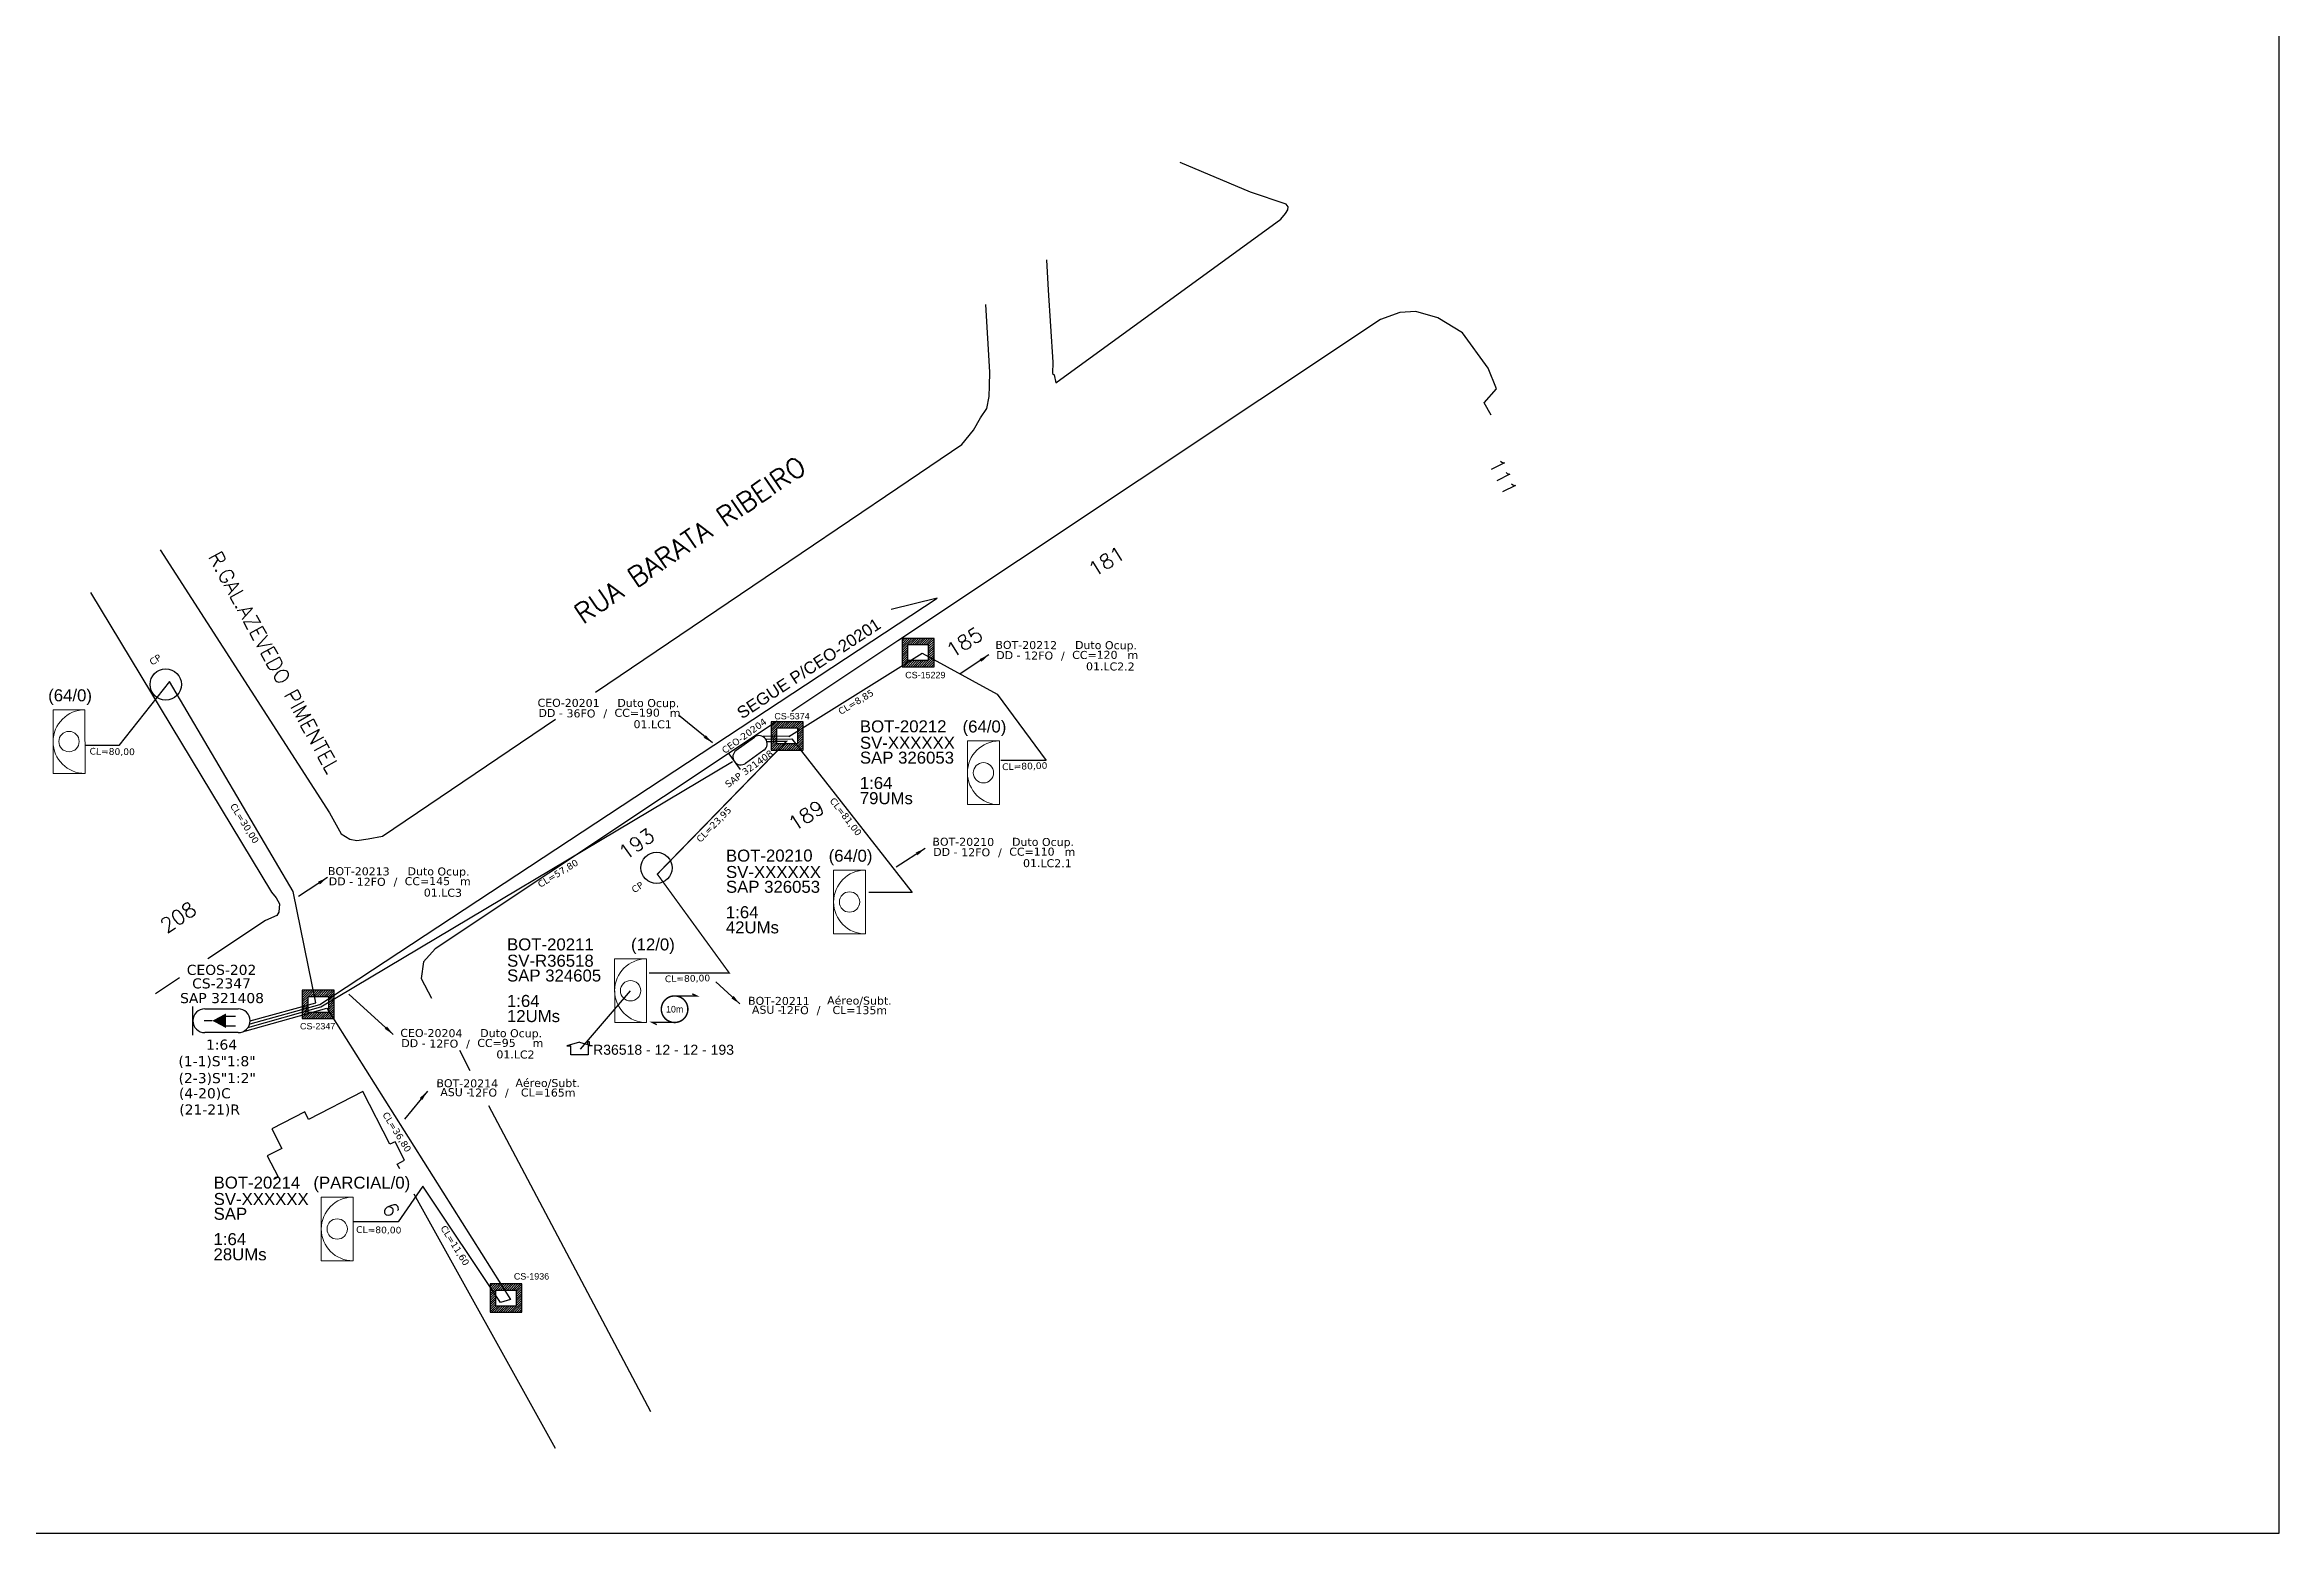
# Model space of a CAD drawing. Header units: metres. Extents: x -1286 to -445, y -500 to 94.
# Drawn here: x -891 to -445.1, y -499.8 to -202.8 of the extents above; entities that cross this region are included whole.
import ezdxf
from ezdxf.enums import TextEntityAlignment as Align

# ---------------------------------------------------------------- set-up
doc = ezdxf.new("R2010")
doc.units = ezdxf.units.M
for name, color, linetype in [('10.1-Caixas Subterrâneas', 5, 'Continuous'), ('20.4-CEOS', 1, 'Continuous'), ('20.5-CEO', 1, 'Continuous'), ('CAP a instalar', 1, 'Continuous'), ('celulas gpon', 7, 'Continuous'), ('Folga', 1, 'Continuous'), ('label_cabos', 7, 'Continuous'), ('Legenda', 1, 'Continuous'), ('ml', 1, 'Continuous'), ('MUB', 252, 'Continuous'), ('surveys', 7, 'Continuous'), ('surveys legendas', 7, 'Continuous')]:
    doc.layers.add(name, color=color, linetype=linetype)
doc.layers.add("20.0-LEGENDA DOS CDO'S", color=1, linetype='Continuous', lineweight=0)
doc.layers.add('20.1-CDO_INTERIOR', color=1, linetype='Continuous', lineweight=0)
doc.layers.add('DROP DE CLIENTE', color=140, linetype='Continuous', plot=False)
doc.layers.add('EXTRA', color=50, linetype='Continuous', plot=False)
doc.styles.add('ARIAL', font='arial.ttf')
doc.styles.add('ROMANS', font='romans.shx')
doc.styles.add('siredit', font='verdana.ttf')
doc.dimstyles.new('CC', dxfattribs={"dimtxt": 0.8, "dimasz": 2, "dimexe": 0.18, "dimexo": 0.0625, "dimgap": 0.09, "dimtad": 0, "dimdec": 0, "dimrnd": 1, "dimzin": 0, "dimdsep": 46, "dimtxsty": 'siredit', "dimblk": 'NONE', "dimcen": 0, "dimse1": 1, "dimse2": 1, "dimsd1": 1, "dimsd2": 1, "dimclrt": 7, "dimadec": 0, "dimazin": 0, "dimtfac": 1, "dimtdec": 0, "dimtofl": 0, "dimtmove": 0, "dimatfit": 3, "dimfxl": 1, "dimtolj": 1, "dimtzin": 0, "dimarcsym": 0})

# ---------------------------------------------------------------- blocks, each defined once
blk = doc.blocks.new('*X8')
at = {"color": 0, "linetype": 'Continuous'}
for p, q in [((-1.25, 0.34099), (-0.49099, 1.1)), ((-1.25, 0.517767), (-0.667767, 1.1)), ((-1.25, 0.694544), (-0.844544, 1.1)), ((-1.25, 0.87132), (-1.02132, 1.1)), ((-1.25, 1.048097), (-1.198097, 1.1)), ((-1.25, 0.164214), (-0.8035, 0.610714)), ((-1.25, -0.012563), (-0.8035, 0.433937)), ((-1.25, -0.18934), (-0.8035, 0.25716)), ((-1.25, -0.366117), (-0.8035, 0.080383)), ((-0.789214, 0.625), (-0.314214, 1.1)), ((-0.612437, 0.625), (-0.137437, 1.1)), ((-0.43566, 0.625), (0.03934, 1.1)), ((-0.258883, 0.625), (0.216117, 1.1)), ((-0.082107, 0.625), (0.392893, 1.1)), ((0.09467, 0.625), (0.56967, 1.1)), ((0.271447, 0.625), (0.746447, 1.1)), ((0.448223, 0.625), (0.923223, 1.1)), ((0.625, 0.625), (1.1, 1.1)), ((0.801777, 0.625), (1.25, 1.073223)), ((0.8035, 0.449947), (1.25, 0.896447)), ((0.8035, 0.27317), (1.25, 0.71967)), ((0.8035, 0.096393), (1.25, 0.542893)), ((0.8035, -0.080383), (1.25, 0.366117)), ((0.8035, -0.25716), (1.25, 0.18934)), ((0.8035, -0.433937), (1.25, 0.012563)), ((-1.25, -0.542893), (-0.8035, -0.096393)), ((-1.25, -0.71967), (-0.8035, -0.27317)), ((-1.25, -0.896447), (-0.8035, -0.449947)), ((-1.25, -1.073223), (-0.801777, -0.625)), ((-1.1, -1.1), (-0.625, -0.625)), ((-0.923223, -1.1), (-0.448223, -0.625)), ((-0.746447, -1.1), (-0.271447, -0.625)), ((-0.56967, -1.1), (-0.09467, -0.625)), ((-0.392893, -1.1), (0.082107, -0.625)), ((-0.216117, -1.1), (0.258883, -0.625)), ((-0.03934, -1.1), (0.43566, -0.625)), ((0.137437, -1.1), (0.612437, -0.625)), ((0.314214, -1.1), (0.789214, -0.625)), ((0.49099, -1.1), (1.25, -0.34099)), ((0.667767, -1.1), (1.25, -0.517767)), ((0.8035, -0.610714), (1.25, -0.164214)), ((0.844544, -1.1), (1.25, -0.694544)), ((1.02132, -1.1), (1.25, -0.87132)), ((1.198097, -1.1), (1.25, -1.048097))]:
    blk.add_line(p, q, dxfattribs=at)
blk = doc.blocks.new('MANHOLE_MQ')
at = {"color": 0, "linetype": 'Continuous'}
for p, q in [((0.00000623, 0.00000569), (-0.00000627, 0.00000569)), ((-0.00000627, 0.00000569), (-0.00000627, -0.00000531)), ((-0.00000404, 0.00000331), (0.00000399, 0.00000331)), ((-0.00000404, -0.00000294), (-0.00000404, 0.00000331)), ((0.00000399, 0.00000331), (0.00000399, -0.00000294)), ((0.00000623, -0.00000531), (0.00000623, 0.00000569)), ((-0.00000627, -0.00000531), (0.00000623, -0.00000531)), ((0.00000399, -0.00000294), (-0.00000404, -0.00000294)), ((0.00000399, -0.00000294), (0.00000399, -0.00000294))]:
    blk.add_line(p, q, dxfattribs=at)
at = {"color": 0, "linetype": 'Continuous', "xscale": 5e-06, "yscale": 5e-06, "zscale": 1e-05}
blk.add_blockref('*X8', (-0.00000002, 0.00000019), dxfattribs=at)
blk = doc.blocks.new('*U17')
at = {"layer": '20.4-CEOS', "color": 7, "style": 'siredit'}
for tag, p in [('FIBRAS_SPLITTER', (0, 0)), ('FIBRAS_TOP_C', (0, -4.13)), ('RESERVA_FINAIS', (0, -5.46))]:
    blk.add_attdef(tag, p, '', height=1.01, dxfattribs=at)
for tag, p, flags in [('ID_ATIVIDADE', (0, -6.77), 3), ('QTDE', (0, -9.4), 1), ('FATOR', (0, -8.09), 1), ('FID', (0, -10.71), 1)]:
    blk.add_attdef(tag, p, '', height=1.01, dxfattribs=dict(at, flags=flags))
blk = doc.blocks.new('*U18')
at = {"layer": '20.4-CEOS', "color": 7, "style": 'siredit'}
blk.add_attdef('FIBRAS_SPLITTER', (0, 0), '', height=1.01, dxfattribs=at)
for tag, p, flags in [('ID_ATIVIDADE', (0, -1.48), 3), ('FATOR', (0, -2.79), 1), ('QTDE', (0, -4.11), 1), ('FID', (0, -5.42), 1)]:
    blk.add_attdef(tag, p, '', height=1.01, dxfattribs=dict(at, flags=flags))
blk = doc.blocks.new('Inst CB DT OCUP CFOA-SM-DD-S-36')
at = {"layer": 'label_cabos', "color": 0, "style": 'siredit'}
for tag, flags, p in [('ID_ATIVIDADE', 3, (1.31, 2.67)), ('FATOR', 1, (11.56, 2.55))]:
    blk.add_attdef(tag, text='', height=1, rotation=359.69, dxfattribs=dict(at, flags=flags)).set_placement(p, align=Align.MIDDLE_CENTER)
for tag, p in [('TIPO_CABO', (1.11, 0)), ('DESTINO_CABO', (3.13, 1.26)), ('CABO', (4.69, -0.05)), ('/', (7.71, -0.05)), ('LANCE', (10.41, 0.02)), ('TIPO_CABO', (13.11, 1.24)), ('UND', (16.46, 0)), ('FID', (13.65, -1.41))]:
    blk.add_attdef(tag, text='', height=1, rotation=359.69, dxfattribs=at).set_placement(p, align=Align.MIDDLE_CENTER)
blk.add_attdef('QTDE', (11.93, -0.45), '', height=1, rotation=359.69, dxfattribs=at)
blk = doc.blocks.new('_None')
blk = doc.blocks.new('Inst CB DT OCUP CFOA-SM-DD-S-12')
at = {"layer": 'label_cabos', "color": 0, "style": 'siredit'}
for tag, flags, p in [('ID_ATIVIDADE', 3, (1.31, 2.67)), ('FATOR', 1, (11.56, 2.55))]:
    blk.add_attdef(tag, text='', height=1, rotation=359.69, dxfattribs=dict(at, flags=flags)).set_placement(p, align=Align.MIDDLE_CENTER)
for tag, p in [('TIPO_CABO', (1.11, 0)), ('DESTINO_CABO', (3.13, 1.26)), ('CABO', (4.69, -0.05)), ('/', (7.71, -0.05)), ('LANCE', (10.41, 0.02)), ('TIPO_CABO', (13.11, 1.24)), ('UND', (16.46, 0)), ('FID', (13.65, -1.41))]:
    blk.add_attdef(tag, text='', height=1, rotation=359.69, dxfattribs=at).set_placement(p, align=Align.MIDDLE_CENTER)
blk.add_attdef('QTDE', (11.93, -0.45), '', height=1, rotation=359.69, dxfattribs=at)
blk = doc.blocks.new('LEGENDA DOS CABOS')
at = {"layer": 'EXTRA', "color": 0, "style": 'siredit'}
for tag, p in [('ID', (4.6, 0.97)), ('XX', (9.03, 0.97))]:
    blk.add_attdef(tag, text='', height=0.48, rotation=359.69, dxfattribs=at).set_placement(p, align=Align.MIDDLE_CENTER)
at = {"layer": 'Legenda', "color": 0, "style": 'siredit'}
for tag, p in [('TIPO_CABO', (1.31, 0)), ('CABO', (4.69, -0.05)), ('/', (6.81, -0.05)), ('METROS', (10.03, -0.05))]:
    blk.add_attdef(tag, text='', height=0.8, rotation=359.69, dxfattribs=at).set_placement(p, align=Align.MIDDLE_CENTER)
blk = doc.blocks.new('A$C07E14978')
at = {"layer": 'Folga', "color": 0, "const_width": 0.146}
blk.add_lwpolyline([(2.23, 2.92, 1.000012), (2.23, 0.28, 0.999978)], format="xyb", close=True, dxfattribs=at)
at = {"layer": 'Folga', "color": 0, "const_width": 0.137}
for points in [[(2.23, 2.92), (4.42, 2.92), (3.98, 3.13)], [(2.23, 0.28), (0.03, 0.28), (0.47, 0.06)]]:
    blk.add_lwpolyline(points, dxfattribs=at)
at = {"layer": 'Folga', "color": 0}
blk.add_text('10m', height=0.659, dxfattribs=at).set_placement((1.38, 1.27))

msp = doc.modelspace()

# ---------------------------------------------------------------- linework, layer by layer
msp.add_lwpolyline([(-1286.07, -499.81), (-445.07, -499.81), (-445.07, 94.19), (-1286.07, 94.19)], close=True)
at = {"layer": '20.1-CDO_INTERIOR', "color": 7, "lineweight": 18}
for points in [[(-889.35, -348.21), (-889.36, -335.49), (-883, -335.49), (-882.99, -348.21)], [(-706.86, -354.43), (-706.87, -341.72), (-700.51, -341.71), (-700.5, -354.43)], [(-733.59, -380.21), (-733.59, -367.5), (-727.24, -367.49), (-727.23, -380.21)]]:
    msp.add_lwpolyline(points, close=True, dxfattribs=at)
at = {"layer": '20.1-CDO_INTERIOR', "color": 1, "lineweight": 18}
msp.add_lwpolyline([(-777.28, -397.91), (-777.29, -385.2), (-770.93, -385.19), (-770.92, -397.91)], close=True, dxfattribs=at)
at = {"layer": '20.1-CDO_INTERIOR', "color": 8, "lineweight": 18}
msp.add_lwpolyline([(-835.84, -445.45), (-835.85, -432.73), (-829.49, -432.73), (-829.48, -445.44)], close=True, dxfattribs=at)
at = {"layer": '20.1-CDO_INTERIOR', "color": 7, "lineweight": 18}
for centre in [(-886.18, -341.85), (-703.68, -348.07), (-730.41, -373.85)]:
    msp.add_circle(centre, 2.03, dxfattribs=at)
at = {"layer": '20.1-CDO_INTERIOR', "color": 1, "lineweight": 18}
msp.add_circle((-774.11, -391.55), 2.03, dxfattribs=at)
at = {"layer": '20.1-CDO_INTERIOR', "color": 8, "lineweight": 18}
msp.add_circle((-832.66, -439.09), 2.03, dxfattribs=at)
at = {"layer": '20.1-CDO_INTERIOR', "color": 7, "lineweight": 18}
for centre in [(-883, -341.85), (-700.51, -348.07), (-727.23, -373.85)]:
    msp.add_arc(centre, 6.36, 90.0276, 270.0276, dxfattribs=at)
at = {"layer": '20.1-CDO_INTERIOR', "color": 1, "lineweight": 18}
msp.add_arc((-770.93, -391.55), 6.36, 90.0276, 270.0276, dxfattribs=at)
at = {"layer": '20.1-CDO_INTERIOR', "color": 8, "lineweight": 18}
msp.add_arc((-829.48, -439.08), 6.36, 90.0276, 270.0276, dxfattribs=at)
at = {"layer": '20.4-CEOS', "color": 7}
for p, q in [((-859.08, -395.16), (-852.41, -395.16)), ((-852.41, -399.92), (-859.08, -399.92))]:
    msp.add_line(p, q, dxfattribs=at)
for points in [[(-861.46, -400.41), (-861.46, -394.67)], [(-854.95, -396.6), (-852.93, -396.6)], [(-857.58, -397.54), (-859.19, -397.54)], [(-854.95, -398.57), (-852.93, -398.57)]]:
    msp.add_lwpolyline(points, dxfattribs=at)
msp.add_lwpolyline([(-857.58, -397.54, 0, 2.93, 0), (-854.83, -397.54, 2.93, 2.93, 0)], format="xyseb", dxfattribs=at)
for centre, start, end in [((-859.08, -397.54), 90, 270), ((-852.41, -397.54), 270, 90)]:
    msp.add_arc(centre, 2.38, start, end, dxfattribs=at)
at = {"layer": '20.5-CEO', "color": 5}
for p, q in [((-753.04, -343.59), (-749.39, -340.95)), ((-747.51, -343.55), (-751.15, -346.19))]:
    msp.add_line(p, q, dxfattribs=at)
msp.add_lwpolyline([(-754.53, -344.27), (-752.26, -347.4)], dxfattribs=at)
for centre, start, end in [((-748.45, -342.25), 305.9178, 125.9178), ((-752.09, -344.89), 125.9178, 305.9178)]:
    msp.add_arc(centre, 1.6, start, end, dxfattribs=at)
at = {"layer": 'CAP a instalar', "color": 7, "ltscale": 5}
for points in [[(-850.02, -398.13), (-836.13, -394.27), (-712.92, -313.26), (-722.07, -315.46)], [(-742.53, -340.8), (-715.94, -324.21), (-700.98, -332.39), (-691.18, -345.6)], [(-850.03, -397.54), (-836.89, -393.95), (-841.46, -371.73), (-866.13, -329.88), (-876.26, -342.64), (-883, -342.64)], [(-742.47, -340.77), (-747.68, -340.83)], [(-747.21, -341.35), (-741.91, -341.32), (-717.9, -371.97), (-726.58, -371.97)], [(-850.48, -398.88), (-835.95, -394.8), (-753.77, -345.83)], [(-851.07, -399.62), (-834.75, -395), (-798.1, -453.15), (-800.04, -453.74), (-815.58, -430.52), (-820.51, -437.68), (-829.34, -437.68)]]:
    msp.add_lwpolyline(points, dxfattribs=at)
at = {"layer": 'CAP a instalar', "color": 1, "ltscale": 5, "const_width": 0.266}
msp.add_lwpolyline([(-746.87, -341.84), (-743, -341.81), (-768.77, -368.29), (-754.4, -388.03), (-770.41, -388.03)], dxfattribs=at)
at = {"layer": 'CAP a instalar', "color": 7, "ltscale": 5, "const_width": 0.266}
msp.add_lwpolyline([(-691.18, -345.6), (-700.24, -345.6)], dxfattribs=at)
at = {"layer": 'DROP DE CLIENTE'}
msp.add_lwpolyline([(-784.11, -403.22), (-774.11, -391.55)], dxfattribs=at)
at = {"layer": 'ml', "color": 5}
for centre in [(-866.88, -330.45), (-768.93, -367.04)]:
    msp.add_circle(centre, 3.13, dxfattribs=at)
at = {"layer": 'MUB'}
for points in [[(-691.08, -245.76), (-690.75, -251.81), (-689.83, -266.12), (-689.91, -268.39), (-689.56, -268.66), (-689.27, -270.26), (-644.36, -237.64), (-643.38, -236.45), (-642.97, -235.76), (-642.87, -235.12), (-643.28, -234.65), (-650.37, -232.21), (-664.43, -226.32)], [(-720.76, -291.21), (-707.99, -282.58), (-705.69, -279.73), (-704.24, -277.27), (-702.99, -275.38), (-702.55, -273.02), (-702.47, -270.89), (-702.39, -268.17), (-703.24, -254.63)], [(-602.39, -276.75), (-603.75, -274.29), (-601.32, -271.49), (-602.96, -267.35), (-608.1, -260.29), (-612.98, -257.3), (-617.41, -256.03), (-620.56, -256.26), (-624.46, -257.63), (-720.76, -321.72)], [(-740.08, -304.26), (-720.76, -291.21)], [(-867.96, -303.62), (-834.19, -356.08), (-831.88, -360.22), (-830.16, -361.33), (-828.72, -361.57), (-826.51, -361.27), (-823.62, -360.71), (-789.07, -337.36)], [(-781.08, -331.96), (-740.08, -304.26)], [(-881.9, -312.13), (-845.77, -371.87), (-844.85, -373.01), (-844.2, -374.22), (-844.28, -375.9), (-844.73, -376.52), (-846.94, -377.52)], [(-720.76, -321.72), (-741.94, -335.81)], [(-744.84, -337.74), (-813.12, -383.18), (-815.44, -385.82), (-815.93, -389.1), (-813.85, -393.02)], [(-846.94, -377.52), (-858.47, -385.21)], [(-864.14, -388.98), (-868.92, -392.17)], [(-808.23, -403.4), (-806.2, -407.44)], [(-827.51, -411.69), (-838.36, -417.23), (-839.13, -415.73), (-845.71, -419.09), (-843.7, -423.01), (-846.62, -424.52), (-844.46, -428.69), (-845.03, -428.99)], [(-820.16, -427.1), (-820.69, -426.14), (-819.23, -425.39), (-821.12, -421.67), (-822.14, -422.17), (-827.51, -411.69), (-838.36, -417.23), (-839.13, -415.73), (-845.71, -419.09), (-843.7, -423.01), (-846.62, -424.52), (-844.46, -428.69)], [(-802.48, -414.46), (-770.12, -475.51)], [(-845.03, -428.99), (-844.46, -428.69)], [(-789.1, -482.86), (-817.33, -432.17)]]:
    msp.add_lwpolyline(points, dxfattribs=at)
at = {"layer": 'surveys'}
for p, q in [((-784.32, -401.79), (-786.83, -402.53)), ((-786.83, -402.53), (-786.04, -402.53)), ((-786.04, -404.33), (-786.04, -402.53)), ((-782.59, -404.33), (-786.04, -404.33)), ((-784.32, -401.79), (-781.8, -402.53)), ((-782.63, -401.68), (-782.36, -401.68)), ((-782.63, -402.28), (-782.63, -401.68)), ((-781.8, -402.53), (-782.59, -402.53)), ((-782.59, -402.53), (-782.59, -404.33)), ((-782.36, -401.68), (-782.37, -402.35))]:
    msp.add_line(p, q, dxfattribs=at)

# ---------------------------------------------------------------- block references
at = {"color": 0, "lineweight": 0}
ref = msp.add_blockref('Inst CB DT OCUP CFOA-SM-DD-S-12', (-700.14, -324.59), dxfattribs=dict(at, xscale=1.595730452840574, yscale=1.595730452840574, zscale=1.595730452840574))
ref.add_attrib('DESTINO_CABO', 'BOT-20212', dxfattribs={"layer": 'label_cabos', "color": 0, "height": 1.596, "rotation": 359.69, "style": 'siredit'}).set_placement((-695.14, -322.58), align=Align.MIDDLE_CENTER)
ref.add_attrib('TIPO_CABO', 'Duto Ocup.', dxfattribs={"layer": 'label_cabos', "color": 0, "height": 1.596, "rotation": 359.69, "style": 'siredit'}).set_placement((-679.22, -322.61), align=Align.MIDDLE_CENTER)
ref.add_attrib('/', '/', dxfattribs={"layer": 'label_cabos', "color": 0, "height": 1.6, "rotation": 359.69, "style": 'siredit'}).set_placement((-687.83, -324.68), align=Align.MIDDLE_CENTER)
ref.add_attrib('FID', '01.LC2.2', dxfattribs={"layer": 'label_cabos', "color": 0, "height": 1.596, "rotation": 359.69, "style": 'siredit'}).set_placement((-678.36, -326.85), align=Align.MIDDLE_CENTER)
ref.add_attrib('LANCE', 'CC=', dxfattribs={"layer": 'label_cabos', "color": 0, "height": 1.596, "rotation": 359.69, "style": 'siredit'}).set_placement((-683.53, -324.56), align=Align.MIDDLE_CENTER)
ref.add_attrib('UND', 'm', dxfattribs={"layer": 'label_cabos', "color": 0, "height": 1.6, "rotation": 359.69, "style": 'siredit'}).set_placement((-673.87, -324.59), align=Align.MIDDLE_CENTER)
ref.add_attrib('CABO', '12FO', dxfattribs={"layer": 'label_cabos', "color": 0, "height": 1.596, "rotation": 359.69, "style": 'siredit'}).set_placement((-692.66, -324.68), align=Align.MIDDLE_CENTER)
ref.add_attrib('TIPO_CABO', 'DD - ', dxfattribs={"layer": 'label_cabos', "color": 0, "height": 1.596, "rotation": 359.69, "style": 'siredit'}).set_placement((-698.36, -324.6), align=Align.MIDDLE_CENTER)
ref.add_attrib('QTDE', '120', (-681.1, -325.32), dxfattribs={"layer": 'label_cabos', "color": 0, "height": 1.596, "rotation": 359.69, "style": 'siredit'})
ref = msp.add_blockref('Inst CB DT OCUP CFOA-SM-DD-S-36', (-791.48, -336.14), dxfattribs=dict(at, xscale=1.595730452840574, yscale=1.595730452840574, zscale=1.595730452840574))
ref.add_attrib('DESTINO_CABO', 'CEO-20201', dxfattribs={"layer": 'label_cabos', "color": 0, "height": 1.596, "rotation": 359.69, "style": 'siredit'}).set_placement((-786.48, -334.12), align=Align.MIDDLE_CENTER)
ref.add_attrib('TIPO_CABO', 'Duto Ocup.', dxfattribs={"layer": 'label_cabos', "color": 0, "height": 1.596, "rotation": 359.69, "style": 'siredit'}).set_placement((-770.56, -334.15), align=Align.MIDDLE_CENTER)
ref.add_attrib('/', '/', dxfattribs={"layer": 'label_cabos', "color": 0, "height": 1.6, "rotation": 359.69, "style": 'siredit'}).set_placement((-779.17, -336.22), align=Align.MIDDLE_CENTER)
ref.add_attrib('FID', '01.LC1', dxfattribs={"layer": 'label_cabos', "color": 0, "height": 1.596, "rotation": 359.69, "style": 'siredit'}).set_placement((-769.7, -338.39), align=Align.MIDDLE_CENTER)
ref.add_attrib('LANCE', 'CC=', dxfattribs={"layer": 'label_cabos', "color": 0, "height": 1.596, "rotation": 359.69, "style": 'siredit'}).set_placement((-774.87, -336.1), align=Align.MIDDLE_CENTER)
ref.add_attrib('UND', 'm', dxfattribs={"layer": 'label_cabos', "color": 0, "height": 1.6, "rotation": 359.69, "style": 'siredit'}).set_placement((-765.21, -336.13), align=Align.MIDDLE_CENTER)
ref.add_attrib('CABO', '36FO', dxfattribs={"layer": 'label_cabos', "color": 0, "height": 1.596, "rotation": 359.69, "style": 'siredit'}).set_placement((-784, -336.22), align=Align.MIDDLE_CENTER)
ref.add_attrib('TIPO_CABO', 'DD - ', dxfattribs={"layer": 'label_cabos', "color": 0, "height": 1.596, "rotation": 359.69, "style": 'siredit'}).set_placement((-789.71, -336.14), align=Align.MIDDLE_CENTER)
ref.add_attrib('QTDE', '190', (-772.45, -336.86), dxfattribs={"layer": 'label_cabos', "color": 0, "height": 1.596, "rotation": 359.69, "style": 'siredit'})
ref = msp.add_blockref('Inst CB DT OCUP CFOA-SM-DD-S-12', (-712.7, -363.85), dxfattribs=dict(at, xscale=1.595730452840574, yscale=1.595730452840574, zscale=1.595730452840574))
ref.add_attrib('DESTINO_CABO', 'BOT-20210', dxfattribs={"layer": 'label_cabos', "color": 0, "height": 1.596, "rotation": 359.69, "style": 'siredit'}).set_placement((-707.71, -361.84), align=Align.MIDDLE_CENTER)
ref.add_attrib('TIPO_CABO', 'Duto Ocup.', dxfattribs={"layer": 'label_cabos', "color": 0, "height": 1.596, "rotation": 359.69, "style": 'siredit'}).set_placement((-691.79, -361.87), align=Align.MIDDLE_CENTER)
ref.add_attrib('/', '/', dxfattribs={"layer": 'label_cabos', "color": 0, "height": 1.6, "rotation": 359.69, "style": 'siredit'}).set_placement((-700.39, -363.93), align=Align.MIDDLE_CENTER)
ref.add_attrib('FID', '01.LC2.1', dxfattribs={"layer": 'label_cabos', "color": 0, "height": 1.596, "rotation": 359.69, "style": 'siredit'}).set_placement((-690.93, -366.11), align=Align.MIDDLE_CENTER)
ref.add_attrib('LANCE', 'CC=', dxfattribs={"layer": 'label_cabos', "color": 0, "height": 1.596, "rotation": 359.69, "style": 'siredit'}).set_placement((-696.09, -363.82), align=Align.MIDDLE_CENTER)
ref.add_attrib('UND', 'm', dxfattribs={"layer": 'label_cabos', "color": 0, "height": 1.6, "rotation": 359.69, "style": 'siredit'}).set_placement((-686.43, -363.85), align=Align.MIDDLE_CENTER)
ref.add_attrib('CABO', '12FO', dxfattribs={"layer": 'label_cabos', "color": 0, "height": 1.596, "rotation": 359.69, "style": 'siredit'}).set_placement((-705.23, -363.93), align=Align.MIDDLE_CENTER)
ref.add_attrib('TIPO_CABO', 'DD - ', dxfattribs={"layer": 'label_cabos', "color": 0, "height": 1.596, "rotation": 359.69, "style": 'siredit'}).set_placement((-710.93, -363.86), align=Align.MIDDLE_CENTER)
ref.add_attrib('QTDE', '110', (-693.67, -364.58), dxfattribs={"layer": 'label_cabos', "color": 0, "height": 1.596, "rotation": 359.69, "style": 'siredit'})
ref = msp.add_blockref('Inst CB DT OCUP CFOA-SM-DD-S-12', (-833.35, -369.74), dxfattribs=dict(at, xscale=1.595730452840574, yscale=1.595730452840574, zscale=1.595730452840574))
ref.add_attrib('DESTINO_CABO', 'BOT-20213', dxfattribs={"layer": 'label_cabos', "color": 0, "height": 1.596, "rotation": 359.69, "style": 'siredit'}).set_placement((-828.35, -367.72), align=Align.MIDDLE_CENTER)
ref.add_attrib('TIPO_CABO', 'Duto Ocup.', dxfattribs={"layer": 'label_cabos', "color": 0, "height": 1.596, "rotation": 359.69, "style": 'siredit'}).set_placement((-812.43, -367.75), align=Align.MIDDLE_CENTER)
ref.add_attrib('/', '/', dxfattribs={"layer": 'label_cabos', "color": 0, "height": 1.6, "rotation": 359.69, "style": 'siredit'}).set_placement((-821.04, -369.82), align=Align.MIDDLE_CENTER)
ref.add_attrib('FID', '01.LC3', dxfattribs={"layer": 'label_cabos', "color": 0, "height": 1.596, "rotation": 359.69, "style": 'siredit'}).set_placement((-811.57, -371.99), align=Align.MIDDLE_CENTER)
ref.add_attrib('LANCE', 'CC=', dxfattribs={"layer": 'label_cabos', "color": 0, "height": 1.596, "rotation": 359.69, "style": 'siredit'}).set_placement((-816.74, -369.7), align=Align.MIDDLE_CENTER)
ref.add_attrib('UND', 'm', dxfattribs={"layer": 'label_cabos', "color": 0, "height": 1.6, "rotation": 359.69, "style": 'siredit'}).set_placement((-807.07, -369.73), align=Align.MIDDLE_CENTER)
ref.add_attrib('CABO', '12FO', dxfattribs={"layer": 'label_cabos', "color": 0, "height": 1.596, "rotation": 359.69, "style": 'siredit'}).set_placement((-825.87, -369.82), align=Align.MIDDLE_CENTER)
ref.add_attrib('TIPO_CABO', 'DD - ', dxfattribs={"layer": 'label_cabos', "color": 0, "height": 1.596, "rotation": 359.69, "style": 'siredit'}).set_placement((-831.57, -369.74), align=Align.MIDDLE_CENTER)
ref.add_attrib('QTDE', '145', (-814.31, -370.46), dxfattribs={"layer": 'label_cabos', "color": 0, "height": 1.596, "rotation": 359.69, "style": 'siredit'})
ref = msp.add_blockref('Inst CB DT OCUP CFOA-SM-DD-S-12', (-818.86, -402.02), dxfattribs=dict(at, xscale=1.595730452840574, yscale=1.595730452840574, zscale=1.595730452840574))
ref.add_attrib('DESTINO_CABO', 'CEO-20204', dxfattribs={"layer": 'label_cabos', "color": 0, "height": 1.596, "rotation": 359.69, "style": 'siredit'}).set_placement((-813.86, -400), align=Align.MIDDLE_CENTER)
ref.add_attrib('TIPO_CABO', 'Duto Ocup.', dxfattribs={"layer": 'label_cabos', "color": 0, "height": 1.596, "rotation": 359.69, "style": 'siredit'}).set_placement((-797.94, -400.03), align=Align.MIDDLE_CENTER)
ref.add_attrib('/', '/', dxfattribs={"layer": 'label_cabos', "color": 0, "height": 1.6, "rotation": 359.69, "style": 'siredit'}).set_placement((-806.55, -402.1), align=Align.MIDDLE_CENTER)
ref.add_attrib('FID', '01.LC2', dxfattribs={"layer": 'label_cabos', "color": 0, "height": 1.596, "rotation": 359.69, "style": 'siredit'}).set_placement((-797.08, -404.27), align=Align.MIDDLE_CENTER)
ref.add_attrib('LANCE', 'CC=', dxfattribs={"layer": 'label_cabos', "color": 0, "height": 1.596, "rotation": 359.69, "style": 'siredit'}).set_placement((-802.25, -401.98), align=Align.MIDDLE_CENTER)
ref.add_attrib('UND', 'm', dxfattribs={"layer": 'label_cabos', "color": 0, "height": 1.6, "rotation": 359.69, "style": 'siredit'}).set_placement((-792.59, -402.01), align=Align.MIDDLE_CENTER)
ref.add_attrib('CABO', '12FO', dxfattribs={"layer": 'label_cabos', "color": 0, "height": 1.596, "rotation": 359.69, "style": 'siredit'}).set_placement((-811.38, -402.1), align=Align.MIDDLE_CENTER)
ref.add_attrib('TIPO_CABO', 'DD - ', dxfattribs={"layer": 'label_cabos', "color": 0, "height": 1.596, "rotation": 359.69, "style": 'siredit'}).set_placement((-817.09, -402.02), align=Align.MIDDLE_CENTER)
ref.add_attrib('QTDE', '95', (-799.83, -402.74), dxfattribs={"layer": 'label_cabos', "color": 0, "height": 1.596, "rotation": 359.69, "style": 'siredit'})
at = {"layer": '10.1-Caixas Subterrâneas', "color": 30, "xscale": 510294.7388537242, "yscale": 510294.7388537242, "zscale": 510294.7388537242, "rotation": 180.0000000000625}
for p in [(-716.75, -324), (-742.86, -340.63), (-836.44, -394.18), (-798.98, -452.77)]:
    msp.add_blockref('MANHOLE_MQ', p, dxfattribs=at)
at = {"layer": '20.4-CEOS', "color": 0, "lineweight": 0}
ref = msp.add_blockref('*U17', (-864.35, -406.62), dxfattribs=dict(at, xscale=1.994663066050718, yscale=1.994663066050718, zscale=1.994663066050718))
ref.add_attrib('FIBRAS_SPLITTER', '(1-1)S"1:8"', (-864.35, -406.62), dxfattribs={"color": 7, "height": 2.014, "style": 'siredit'})
ref.add_attrib('FIBRAS_TOP_C', '(4-20)C', (-864.24, -413.02), dxfattribs={"color": 7, "height": 2.014, "style": 'siredit'})
ref.add_attrib('RESERVA_FINAIS', '(21-21)R', (-864.17, -416.26), dxfattribs={"color": 7, "height": 2.014, "style": 'siredit'})
at = {"layer": '20.4-CEOS', "color": 0, "lineweight": 0, "xscale": 1.994663066050718, "yscale": 1.994663066050718, "zscale": 1.994663066050718}
msp.add_blockref('*U18', (-864.31, -409.99), dxfattribs=at).add_auto_attribs({'FIBRAS_SPLITTER': '(2-3)S"1:2"'})
at = {"layer": 'Folga', "xscale": 2.006958307478562, "yscale": 2.006958307478562, "zscale": 2.006958307478562}
msp.add_blockref('A$C07E14978', (-769.8, -398.45), dxfattribs=at)
at = {"layer": 'label_cabos', "color": 0, "lineweight": 0}
ref = msp.add_blockref('LEGENDA DOS CABOS', (-751.27, -396.19), dxfattribs=dict(at, xscale=1.595730452840574, yscale=1.595730452840574, zscale=1.595730452840574))
ref.add_attrib('ID', 'BOT-20211', dxfattribs={"color": 0, "height": 1.596, "rotation": 359.69, "style": 'siredit'}).set_placement((-744.5, -393.59), align=Align.MIDDLE_CENTER)
ref.add_attrib('CABO', '12FO', dxfattribs={"color": 0, "height": 1.596, "rotation": 359.69, "style": 'siredit'}).set_placement((-741.43, -395.43), align=Align.MIDDLE_CENTER)
ref.add_attrib('METROS', 'CL=135m', dxfattribs={"color": 0, "height": 1.596, "rotation": 359.69, "style": 'siredit'}).set_placement((-728.36, -395.43), align=Align.MIDDLE_CENTER)
ref.add_attrib('XX', 'Aéreo/Subt.', dxfattribs={"color": 0, "height": 1.5957, "rotation": 359.69, "style": 'siredit'}).set_placement((-728.44, -393.52), align=Align.MIDDLE_CENTER)
ref.add_attrib('/', '/', dxfattribs={"color": 0, "height": 1.6, "rotation": 359.69, "style": 'siredit'}).set_placement((-736.6, -395.43), align=Align.MIDDLE_CENTER)
ref.add_attrib('TIPO_CABO', 'ASU -', dxfattribs={"color": 0, "height": 1.596, "rotation": 359.69, "style": 'siredit'}).set_placement((-746.9, -395.35), align=Align.MIDDLE_CENTER)
ref = msp.add_blockref('LEGENDA DOS CABOS', (-813.47, -412.63), dxfattribs=dict(at, xscale=1.595730452840574, yscale=1.595730452840574, zscale=1.595730452840574))
ref.add_attrib('ID', 'BOT-20214', dxfattribs={"color": 0, "height": 1.596, "rotation": 359.69, "style": 'siredit'}).set_placement((-806.7, -410.03), align=Align.MIDDLE_CENTER)
ref.add_attrib('CABO', '12FO', dxfattribs={"color": 0, "height": 1.596, "rotation": 359.69, "style": 'siredit'}).set_placement((-803.63, -411.87), align=Align.MIDDLE_CENTER)
ref.add_attrib('METROS', 'CL=165m', dxfattribs={"color": 0, "height": 1.596, "rotation": 359.69, "style": 'siredit'}).set_placement((-790.55, -411.87), align=Align.MIDDLE_CENTER)
ref.add_attrib('XX', 'Aéreo/Subt.', dxfattribs={"color": 0, "height": 1.5957, "rotation": 359.69, "style": 'siredit'}).set_placement((-790.64, -409.96), align=Align.MIDDLE_CENTER)
ref.add_attrib('/', '/', dxfattribs={"color": 0, "height": 1.6, "rotation": 359.69, "style": 'siredit'}).set_placement((-798.8, -411.87), align=Align.MIDDLE_CENTER)
ref.add_attrib('TIPO_CABO', 'ASU -', dxfattribs={"color": 0, "height": 1.596, "rotation": 359.69, "style": 'siredit'}).set_placement((-809.09, -411.79), align=Align.MIDDLE_CENTER)

# ---------------------------------------------------------------- texts
at = {"color": 7, "style": 'ARIAL'}
msp.add_text('SEGUE P/CEO-20201', height=2.3936, rotation=33.3261, dxfattribs=at).set_placement((-738.55, -327.25), align=Align.MIDDLE_CENTER)
at = {"layer": '10.1-Caixas Subterrâneas', "color": 30, "style": 'ARIAL'}
for s, p in [('CS-15229', (-719.3, -329.21)), ('CS-5374', (-745.41, -337.42)), ('CS-2347', (-840.08, -399.27)), ('CS-1936', (-797.4, -449.18))]:
    msp.add_text(s, height=1.277, dxfattribs=at).set_placement(p)
at = {"layer": "20.0-LEGENDA DOS CDO'S", "color": 7, "style": 'ARIAL'}
for p in [(-885.97, -333.81), (-703.48, -340.03), (-730.21, -365.81)]:
    msp.add_text('(64/0)', height=2.394, rotation=359.9724, dxfattribs=at).set_placement(p, align=Align.CENTER)
for s, rotation, p in [('BOT-20212', 0.118, (-728.34, -340.02)), ('SV-XXXXXX', 359.9724, (-728.33, -343.28)), ('SAP 326053', 359.9724, (-728.34, -346.24)), ('79UMs', 359.9724, (-728.36, -354.33)), ('1:64', 359.9724, (-728.36, -351.3)), ('BOT-20210', 0.118, (-755.07, -365.8)), ('SAP 326053', 359.9724, (-755.07, -372.01)), ('SV-XXXXXX', 359.9724, (-755.06, -369.06)), ('42UMs', 359.9724, (-755.09, -380.11))]:
    msp.add_text(s, height=2.394, rotation=rotation, dxfattribs=at).set_placement(p)
at = {"layer": "20.0-LEGENDA DOS CDO'S", "color": 3, "style": 'ARIAL'}
msp.add_text('1:64', height=2.394, rotation=359.9724, dxfattribs=at).set_placement((-755.09, -377.08))
at = {"layer": "20.0-LEGENDA DOS CDO'S", "color": 1, "style": 'ARIAL'}
for s, p in [('BOT-20211', (-798.76, -383.5)), ('SAP 324605', (-798.76, -389.71)), ('SV-R36518', (-798.75, -386.76)), ('1:64', (-798.78, -394.78)), ('12UMs', (-798.78, -397.81))]:
    msp.add_text(s, height=2.394, rotation=359.9724, dxfattribs=at).set_placement(p)
msp.add_text('             (12/0)', height=2.3936, rotation=359.9724, dxfattribs=at).set_placement((-775.69, -383.51), align=Align.CENTER)
at = {"layer": "20.0-LEGENDA DOS CDO'S", "color": 8, "style": 'ARIAL'}
for s, p in [('SV-XXXXXX', (-857.31, -434.3)), ('BOT-20214', (-857.32, -431.03)), ('SAP', (-857.32, -437.25)), ('1:64', (-857.34, -442.31)), ('28UMs', (-857.34, -445.34))]:
    msp.add_text(s, height=2.394, rotation=359.9724, dxfattribs=at).set_placement(p)
msp.add_text('              (PARCIAL/0)', height=2.3936, rotation=359.9724, dxfattribs=at).set_placement((-834.25, -431.04), align=Align.CENTER)
at = {"layer": '20.4-CEOS', "color": 5, "style": 'siredit'}
msp.add_text('CEO-20204', height=1.353, rotation=35.9178, dxfattribs=at).set_placement((-751.83, -340.16), align=Align.TOP_CENTER)
at = {"layer": '20.4-CEOS', "color": 7, "style": 'siredit'}
for s, p in [('CEOS-202', (-855.74, -386.38)), ('SAP 321408', (-855.64, -392.01)), ('CS-2347', (-855.74, -389.08)), ('1:64', (-855.74, -401.3))]:
    msp.add_text(s, height=2.014, dxfattribs=at).set_placement(p, align=Align.TOP_CENTER)
at = {"layer": '20.5-CEO', "color": 7, "style": 'siredit'}
msp.add_text('SAP 321408', height=1.359, rotation=35.9178, dxfattribs=at).set_placement((-750.87, -346.71), align=Align.TOP_CENTER)
at = {"layer": 'CAP a instalar', "color": 7, "ltscale": 5, "style": 'siredit'}
msp.add_text('CL=80,00', height=1.33, rotation=1.805, dxfattribs=at).set_placement((-699.94, -347.55))
at = {"layer": 'celulas gpon', "color": 7, "style": 'siredit'}
for s, rotation, p in [('CP', 33.3885, (-869.59, -326.71)), ('CL=8,85', 31.1079, (-732.17, -336.55)), ('CL=80,00', 359.1382, (-882.09, -344.42)), ('CL=30,00', 302.0434, (-854.1, -354.68)), ('CL=23,95', 45.6558, (-760.18, -362.09)), ('CL=81,00', 307.81, (-734.46, -353.66)), ('CL=57,80', 31.1079, (-792.14, -371.04)), ('CP', 33.3885, (-773.37, -372.12)), ('CL=80,00', 1.2465, (-767.25, -389.86)), ('CL=36,80', 302.0434, (-823.7, -416.26)), ('CL=80,00', 359.1382, (-828.89, -439.86)), ('CL=11,60', 302.0434, (-812.11, -438.9))]:
    msp.add_text(s, height=1.33, rotation=rotation, dxfattribs=at).set_placement(p)
at = {"layer": 'MUB', "color": 5, "style": 'ROMANS'}
for s, height, rotation, p in [('RUA BARATA RIBEIRO', 3.9051, 34.2535, (-783.61, -318.5)), ('R.GAL.AZEVEDO PIMENTEL', 2.9288, 298.7474, (-858.51, -304.97))]:
    msp.add_text(s, height=height, rotation=rotation, dxfattribs=at).set_placement(p)
at = {"layer": 'MUB', "style": 'ROMANS'}
for s, height, rotation, p in [('111', 2.929, 296.1852, (-599.97, -289.03)), ('181', 2.929, 32.2313, (-679.14, -305.87)), ('185', 2.929, 32.2313, (-707.49, -322.03)), ('189', 2.929, 32.8429, (-739.04, -356.6)), ('193', 2.929, 35.5102, (-772.9, -362.27)), ('208', 2.929, 33.6901, (-864.39, -376.88)), ('6', 2.93, 296.2575, (-821.89, -435.22))]:
    msp.add_text(s, height=height, rotation=rotation, dxfattribs=at).set_placement(p, align=Align.MIDDLE_CENTER)
at = {"layer": 'surveys legendas', "color": 0, "style": 'ARIAL'}
msp.add_text('R36518 - 12 - 12 - 193', height=2, dxfattribs=at).set_placement((-781.58, -404.33))

# ---------------------------------------------------------------- leaders
at = {"layer": 'label_cabos'}
for points in [[(-702.6, -324.56), (-708.36, -328.32)], [(-757.76, -342.09), (-764.53, -336.6)], [(-715.34, -363.16), (-721.09, -366.92)], [(-834.62, -368.97), (-840.37, -372.73)], [(-821.47, -400.26), (-830.33, -392.27)], [(-752.29, -394.19), (-757.1, -389.78)], [(-814.67, -411.61), (-819.21, -417.2)]]:
    msp.add_leader(points, dimstyle='CC', override={"dimgap": 0.09, "dimtad": 0}, dxfattribs=at)

doc.saveas('drawing.dxf')
